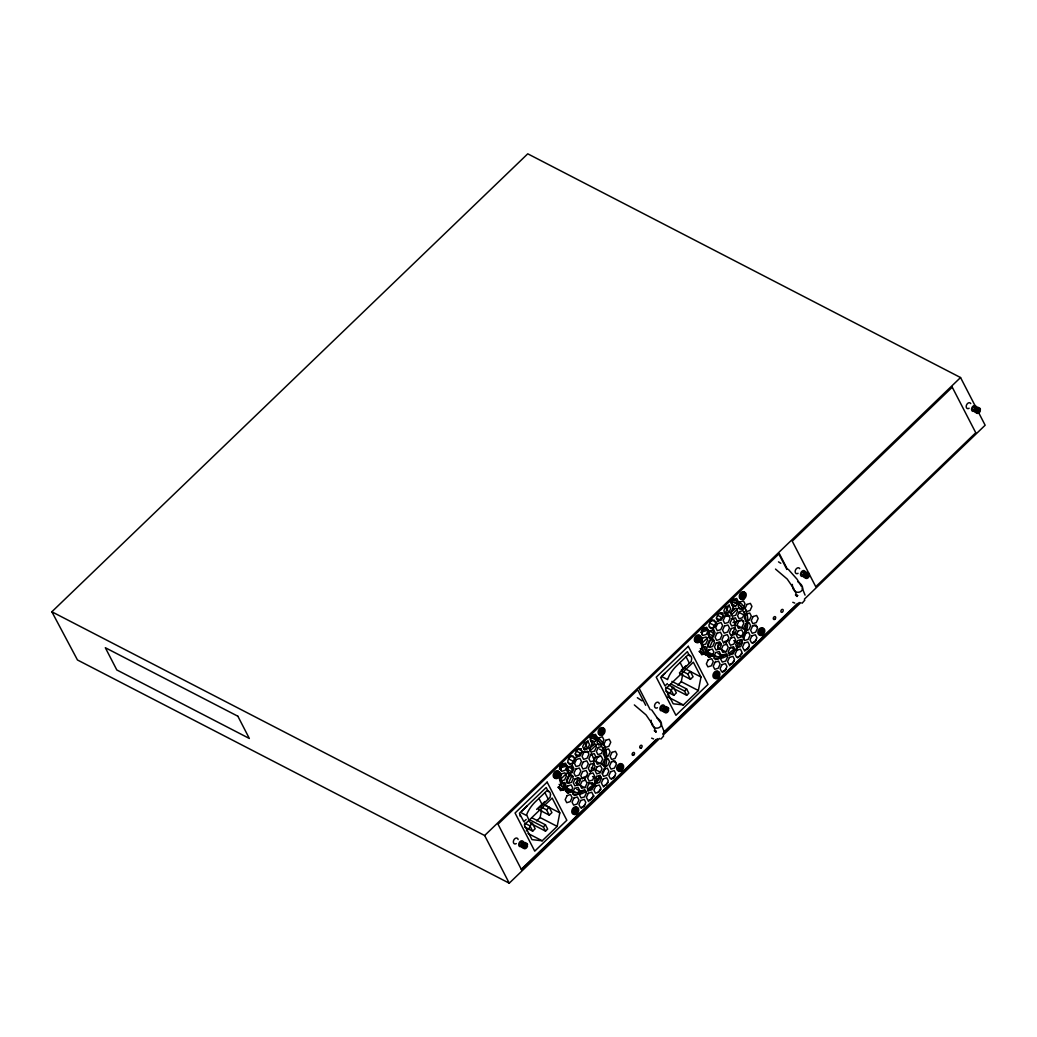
<?xml version="1.0" encoding="UTF-8"?>
<svg xmlns="http://www.w3.org/2000/svg" width="1037" height="1037" viewBox="0 0 1037 1037"><rect width="100%" height="100%" fill="white"/><g stroke="black" fill="none" stroke-linecap="round" stroke-linejoin="round"><path stroke-width="1.5" d="M525.889 847.423L525.396 846.205L525.889 847.423L524.203 847.501L524.242 846.555L522.661 847.035L522.726 845.648L524.839 845.453L524.346 844.222L524.307 845.168M524.735 847.773L524.242 846.555M522.726 845.648L523.257 845.92A2.917 2.022 -62.7 0 1 525.5 843.301A2.917 2.022 -62.7 0 1 527.574 844.624L525.992 845.103L525.5 843.885L524.346 844.222M525.992 845.103L525.5 843.885M550.504 794.77L550.09 797.349L538.229 808.769M576.935 784.84L577.181 778.917M667.063 711.576L666.571 710.358L667.063 711.576L665.365 711.654L665.417 710.708L663.836 711.188L663.887 709.801L666 709.606L665.508 708.388L666 709.606M665.91 711.926L665.417 710.708M664.419 710.073A2.917 2.022 -62.7 0 1 666.661 707.454A2.917 2.022 -62.7 0 1 668.748 708.777L667.167 709.256L666.661 708.038L665.508 708.388M667.167 709.256L666.661 708.038M718.097 648.993L718.343 643.07M807.706 577.168L807.214 575.95L807.706 577.168L806.008 577.233L806.047 576.3L804.466 576.766L804.531 575.392L806.643 575.185L806.151 573.967M806.54 577.518L806.047 576.3M807.797 574.835L807.304 573.617L807.797 574.835L809.378 574.368A2.917 2.022 -62.7 0 0 807.304 573.033A2.917 2.022 -62.7 0 0 805.062 575.665L804.531 575.392M976.102 410.6A2.917 2.022 -62.7 0 1 978.345 407.982A2.917 2.022 -62.7 0 1 980.419 409.304L978.837 409.784L978.345 408.565L977.191 408.915L977.684 410.133L975.571 410.328L975.506 411.715L977.087 411.235L977.048 412.182L978.747 412.104L978.241 410.885L978.747 412.104M977.58 412.454L977.087 411.235M978.837 409.784L978.345 408.565M651.158 720.248C651.392 735 670.032 726.12 656.615 717.552M792.333 584.401C792.566 599.153 811.193 590.273 797.777 581.705M655.786 732.303L653.777 726.522M525.396 846.205L526.977 845.725L527.042 844.351L525.461 844.818M559.449 769.363L559.902 766.317M560.784 770.517L561.626 764.813M570.428 773.498L567.926 772.202L566.941 769.324L571.957 771.917L572.255 765.008M593.89 763.038L590.39 772.267M605.232 758.488L604.169 765.617L596.145 761.456M666.571 710.358L668.152 709.878L668.204 708.504L666.622 708.971M701.945 634.67L702.788 628.966M712.847 638.299L709.088 636.355L708.102 633.477L713.132 636.07L713.43 629.161M735.064 627.191L731.565 636.42M742.842 636.874L745.344 629.77L746.394 622.641M807.214 575.95L808.795 575.47L808.847 574.083L807.266 574.563M978.241 410.885L979.822 410.406L979.887 409.032L978.306 409.498M536.66 820.889L540.108 817.558L541.573 810.053M557.18 826.385L559.811 812.878L552.164 798.049L524.346 824.804L532.007 839.633L542.208 840.787L557.18 826.385L540.108 817.558M677.822 685.042L681.283 681.711L682.735 674.206M698.355 690.538L700.986 677.031L693.325 662.202L665.521 688.957L673.182 703.786L683.383 704.953L698.355 690.538L681.283 681.711M557.349 777.206L556.338 776.687L556.662 775.404L557.66 775.922L557.349 777.206L555.884 777.193L556.195 775.896L555.197 775.378M556.195 775.896L555.197 775.883L556.986 772.708L555.975 772.189L558.45 772.734L558.126 774.017L559.137 774.03L558.671 775.935L557.66 775.922M558.126 774.017L557.128 773.498L557.439 772.215M558.671 775.935L557.66 775.417L558.126 773.511L557.128 773.498M574.783 811.919L572.787 811.388L574.783 811.919L574.472 813.215L575.937 813.228L576.261 811.945L575.25 811.414L574.939 812.71L575.937 813.228M574.939 812.71L573.461 812.697L575.574 808.73L574.563 808.212M576.261 811.945L577.259 811.945L577.726 810.053L575.716 809.521L576.041 808.238L577.039 808.756L576.261 811.427L575.25 811.414M600.799 733.976L599.788 733.457L600.112 732.161L601.11 732.679L600.799 733.976L602.264 733.989L602.588 732.692L601.577 732.174L601.253 733.47L602.264 733.989M601.11 732.679L600.112 732.666L601.901 729.491L600.89 728.972L603.365 729.504L603.041 730.8L604.053 730.813L603.586 732.705L602.588 732.692M603.041 730.8L602.043 730.281L602.367 728.985M603.586 732.705L602.575 732.187L603.041 730.294L602.043 730.281M620.165 768.197L621.176 768.21L621.954 765.526L620.956 765.008L619.491 764.995L620.489 765.513L620.178 766.81L618.169 766.278L619.167 766.797L619.387 769.985L620.852 770.011L621.176 768.715L620.165 768.197L619.854 769.493L620.852 770.011M621.176 768.715L622.174 768.728L622.641 766.836L620.632 766.304L620.956 765.008M698.51 641.372L697.512 640.84L697.823 639.557L698.834 640.075L698.51 641.372L697.045 641.346L697.37 640.049L696.358 639.531M697.37 640.049L696.358 640.036L698.147 636.861L697.149 636.342L698.614 636.368L699.612 636.887L698.834 639.57L697.823 639.557M698.834 640.075L699.832 640.088L700.299 638.196L698.29 637.664L698.614 636.368M717.111 677.381L716.1 676.863L716.424 675.58L717.423 676.098L717.111 677.381L715.634 677.368L715.958 676.072L714.947 675.554M715.958 676.072L714.947 676.059L716.736 672.883L715.737 672.365M717.889 674.193L716.891 673.674L717.202 672.391L718.213 672.909L717.889 674.193L718.887 674.206L718.421 676.111L717.423 676.098M718.421 676.111L717.423 675.58L717.889 673.687L716.891 673.674M741.274 596.314L742.285 596.832L741.961 598.129L743.425 598.142L743.749 596.845L742.751 596.327L742.427 597.623L743.425 598.142M742.285 596.832L741.274 596.819L741.74 594.927L744.54 593.657L743.749 596.34L742.751 596.327M743.749 596.845L744.747 596.858L745.214 594.966L743.205 594.434L743.529 593.138L744.54 593.657M760.549 634.151L759.551 633.62L759.875 632.337L760.873 632.855L760.549 634.151L762.026 634.164L762.338 632.868L761.339 632.35L761.015 633.646L762.026 634.164M762.338 632.868L763.349 632.881L763.815 630.989L762.804 630.976L763.128 629.679L760.652 629.148L761.664 629.666L761.339 630.963L759.33 630.431L760.341 630.95L759.875 632.842L760.873 632.855M762.804 630.976L761.806 630.457L762.117 629.161M763.349 632.881L762.338 632.363L762.804 630.47L761.806 630.457M524.631 826.995L532.668 831.143L535.17 828.732L532.448 823.43L529.764 822.043L526.653 814.771A35.284 22.866 -27.3 0 1 528.196 811.284L528.831 810.13A36.126 23.41 -27.3 0 1 534.872 802.262L546.732 790.842L548.651 791.179A6.066 4.2 -62.7 0 1 550.504 794.77M572.67 763.828L574.77 759.265M602.99 773.239C609.678 760.186 608.2 739.977 592.14 734.961M713.845 627.981L715.945 623.418M562.832 789.961L557.841 787.29M563.713 788.029L569.793 774.808M567.07 786.137L565.722 789.066C571.244 792.838 578.711 793.888 584.674 790.544M568.432 783.194L571.802 775.845M583.961 749.388L588.005 740.574M705.562 650.717L710.954 638.961M708.245 650.29L706.897 653.219C712.886 657.458 721.013 657.899 727.287 654.036M709.593 647.347L712.963 639.998M729.167 604.727L725.122 613.541L730.139 616.134L724.63 616.03M655.721 732.161L656.071 731.409M663.641 735.998L660.88 739.148M804.816 600.151L802.042 603.301M569.754 756.673L568.483 758.864L573.513 761.456M587.577 789.222L593.073 784.931L600.151 775.352M600.954 776.765L593.786 786.318L587.901 790.907M710.915 620.826L709.658 623.017L714.674 625.609M736.166 646.842L741.325 639.505M576.209 757.23L582.016 752.538M717.371 621.383L723.178 616.691M659.713 738.396L509.245 883.187L77.464 659.973L51.85 611.778L527.755 153.813L960.547 377.546L976.465 408.397M51.85 611.778L484.642 835.511L960.547 377.546M584.907 749.894L587.227 747.664L585.062 743.464M726.069 614.047L728.402 611.817L726.224 607.617M521.611 811.284L527.263 805.84M665.041 673.259L661.645 676.526L667.595 679.598L667.828 678.924A35.284 22.866 -27.3 0 1 669.358 675.437L669.993 674.283A36.126 23.41 -27.3 0 1 676.033 666.415L687.894 655.008L689.825 655.332A6.066 4.2 -62.7 0 1 691.666 658.923L691.251 661.502L679.391 672.922M589.146 748.805L594.668 743.49M730.307 612.958L734.74 608.706M560.174 779.643L567.926 772.202M590.053 750.905L597.792 743.464L601.551 745.409M701.349 643.796L707.986 637.418M731.215 615.058L738.953 607.617L742.725 609.562M526.161 819.476L523.841 821.719L519.459 813.241L546.201 787.511L548.392 791.749M536.622 809.417L544.762 801.588M667.335 683.642L665.002 685.872L660.634 677.394L687.362 651.664L689.553 655.902M681.283 670.213L685.937 665.741M524.579 823.08L529.933 825.841L532.448 823.43M541.21 807.071L546.564 809.832L549.182 807.317L551.917 812.619L549.299 815.134L538.592 809.599M665.741 687.233L671.095 689.994L673.609 687.583L676.344 692.885L673.83 695.296L665.806 691.148M682.372 671.224L687.738 673.998L690.344 671.47L693.079 676.772L690.461 679.287L679.753 673.752M526.29 830.857L529.751 827.539M667.452 695.01L670.913 691.692M529.946 819.956L543.336 826.878L545.475 824.83L547.653 829.069L545.514 831.117L530.788 823.508M671.108 684.109L684.498 691.031L686.637 688.983L688.827 693.222L686.688 695.27L671.963 687.661M581.368 808.264L584.855 804.906M588.342 801.549L594.162 795.949M597.649 792.592L601.136 789.248M603.456 787.005L608.11 782.533M611.597 779.176L615.084 775.819M722.543 672.417L726.03 669.059M729.517 665.702L734.157 661.23M737.657 657.873L742.298 653.401M744.631 651.158L749.271 646.686M752.758 643.329L756.245 639.972M521.274 869.291L656.304 739.355M663.615 732.316L797.479 603.508M657.717 738.72L521.533 869.784L498.019 824.221L637.703 689.812L645.701 705.303M662.695 733.937L799.294 602.484M663.213 735.026L800.849 602.575M804.349 599.205L985.15 425.222L978.63 412.609M717.798 646.284L721.091 643.718M728.246 639.946L723.502 642.707L721.946 639.777L723.839 635.694L727.3 634.631L728.855 637.651L726.963 641.734L723.502 642.797M728.752 653.375L734.248 649.084L730.476 647.14M729.076 655.06C743.503 645.468 752.434 625.48 745.37 608.862M579.929 779.565L575.535 782.987L584.907 787.835M587.072 775.793L582.327 778.554L576.818 778.45M723.385 615.382L719.95 613.282M727.831 655.63L722.854 657.899L716.71 658.793L713.884 658.236M582.211 751.229L578.789 749.129M586.657 791.477L581.679 793.746L575.535 794.64L572.709 794.083M726.665 644.275L723.217 645.338L721.324 649.421L722.88 652.454L726.341 651.392L728.233 647.308L725.032 641.229M585.503 780.122L582.055 781.185L580.163 785.268L581.718 788.289L585.166 787.239L587.059 783.142L583.87 777.076M977.722 409.187L978.876 408.837M975.506 411.715L977.619 411.508M978.785 411.158L979.822 410.406M978.202 411.832L977.048 412.182A2.917 2.022 -62.7 0 1 974.482 411.365A2.917 2.022 -62.7 0 1 975.791 407.684A2.917 2.022 -62.7 0 1 978.617 407.904M806.682 574.239L807.836 573.902M805.062 575.665L806.643 575.185M804.466 576.766L806.592 576.572M807.745 576.222L808.795 575.47M806.008 577.233L807.162 576.883M701.686 630.366L705.873 629.096M700.895 632.246L707.869 630.133L708.025 632.363M733.003 622.563L741.377 620.035L743.892 621.344M666.039 708.66L667.206 708.31M663.836 711.188L665.948 710.98M667.102 710.63L668.152 709.878M665.365 711.654L666.532 711.304M560.511 766.2L564.698 764.943M561.121 767.665L566.708 765.98L566.863 768.21M593.229 757.995L600.203 755.882M524.878 844.507L526.031 844.157M523.257 845.92L524.839 845.453M522.661 847.035L524.774 846.827M525.94 846.477L526.977 845.725M524.203 847.501L525.357 847.151M796.753 595.782L797.647 595.536L796.559 595.497M719.613 613.437L722.491 613.023M578.452 749.284L581.316 748.87M583.468 751.877L588.977 751.981M743.205 594.434L744.216 594.447M761.664 629.666L763.128 629.679M760.341 630.95L761.339 630.963M761.339 632.35L762.338 632.363M759.551 633.62L761.015 633.646M698.147 636.861L699.612 636.887M698.29 637.664L700.299 638.196M697.512 640.84L696.047 640.827L697.045 641.346M716.736 672.883L718.213 672.909M716.424 675.58L717.423 675.58M716.1 676.863L714.636 676.85L715.634 677.368M601.901 729.491L603.365 729.504M601.577 732.174L602.575 732.187M599.788 733.457L601.253 733.47M620.489 765.513L621.954 765.526M620.632 766.304L622.641 766.836M619.167 766.797L620.178 766.81M619.854 769.493L618.389 769.467L619.387 769.985M556.986 772.708L558.45 772.734M556.662 775.404L557.66 775.417M556.338 776.687L554.873 776.674L555.884 777.193M575.574 808.73L577.039 808.756M575.716 809.521L577.726 810.053M655.397 731.344L656.317 731.383L654.243 730.735M731.422 599.943L737.074 601.058L741.831 604.104L744.488 607.669M730.942 601.875L736.218 602.912L740.664 605.751L743.153 609.095M717.993 642.603L720.624 643.121M700.429 651.729L703.242 652.286M590.26 735.79L595.899 736.905M589.781 737.722L595.044 738.759L599.49 741.598L601.978 744.942M795.418 594.888L797.051 596.392L797.596 595.549L796.157 595.212L796.96 596.456L794.938 590.675M792.799 602.303L794.757 603.08M651.625 738.15L653.595 738.927M733.133 632.168L735.803 633.231L733.302 631.935M732.459 632.129L741.585 636.225M591.284 767.976L600.41 772.059M741.74 594.421L742.751 594.94M743.749 596.34L744.747 596.858M733.302 599.114L737.074 601.058M733.963 602.29L740.664 605.751M730.268 601.758L731.928 603.975L735.687 605.932M739.238 612.504L744.592 615.278M754.119 625.117L756.971 626.594M762.804 630.47L763.815 630.989M723.761 613.113L726.626 614.591M717.319 615.174L721.622 617.404M737.307 625.609L745.344 629.77M716.463 618.208L718.978 619.504M711.551 619.724L716.567 622.317M709.127 626.944L711.991 628.422M733.69 640.685L739.057 643.458M703.864 628.059L712.899 632.739M708.595 637.47L714.324 640.438M718.032 647.84L726.069 651.988M696.825 637.638L697.836 638.157M698.834 639.57L699.832 640.088M717.902 653.427L722.932 656.032M709.152 652.701L717.189 656.862M700.247 648.566L702.762 649.875L705.419 653.44M699.612 651.171L709.878 656.914M699.016 651.443L706.041 655.086M707.299 655.734L709.801 657.03M717.889 673.687L718.887 674.206M715.413 673.661L716.424 674.18M684.99 668.709L700.986 677.031M671.911 681.361L686.637 688.983M668.256 684.809L673.609 687.583M667.724 696.851L683.383 704.953M600.579 730.268L601.577 730.787M592.62 735.79L596.638 737.864M592.801 738.137L599.49 741.598M594.525 741.766L590.753 739.822L592.71 745.577M599.412 749.038L604.765 751.812L605.141 757.153M612.945 760.964L615.809 762.441M621.176 768.21L622.174 768.728M618.7 768.184L619.711 768.702M576.157 751.021L580.461 753.251M575.302 754.055L577.803 755.351M570.376 755.571L575.405 758.164M592.127 767.782L594.642 769.078M567.952 762.791L570.817 764.269M592.529 776.532L597.882 779.306M562.689 763.906L571.724 768.586M588.057 782.339L593.073 784.931M567.42 773.317L573.163 776.285M558.126 773.511L559.137 774.03M555.663 773.485L556.662 774.004M576.741 789.274L581.757 791.866M567.991 788.548L576.015 792.709M559.086 784.413L561.587 785.709L564.258 789.287M558.45 787.018L563.804 789.792M566.124 791.581L568.639 792.877M574.252 809.508L575.25 810.027M576.261 811.427L577.259 811.945M543.829 804.556L549.182 807.317M545.592 805.529L559.811 812.878M532.085 817.908L545.475 824.83M521.676 812.982L526.433 815.445M527.989 833.437L542.208 840.787M778.502 561.86L780.809 563.285M775.507 569.08L787.213 579.048L794.186 589.21M637.34 697.707L642.046 700.856M634.333 704.927L646.038 714.895L653.012 725.057M711.913 655.825C704.875 652.701 701.621 644.781 701.829 637.431M570.752 791.672C563.7 788.548 560.46 780.628 560.654 773.278M565.139 790.479L568.704 792.761M788.289 569.326L797.038 579.203L801.432 586.449M651.638 709.814L660.258 722.296M732.368 617.559L734.027 619.789L735.233 625.998M591.194 753.406L593.838 758.514L594.071 761.845M802.184 587.901L805.049 595.121M661.01 723.748L663.887 730.968M787.368 569.222L779.28 553.564L639.181 688.374L650.212 709.736M778.865 553.965L786.863 569.456M686.053 656.771L689.411 663.278M687.738 673.998L690.461 679.287M680.091 662.513L683.448 669.021M684.498 691.031L686.688 695.27M671.095 689.994L673.83 695.296M544.892 792.618L548.249 799.125M546.564 809.832L549.299 815.134M538.916 798.36L542.273 804.868M543.336 826.878L545.514 831.117M529.933 825.841L532.668 831.143M484.642 835.511L509.245 883.187M744.462 611.649L746.303 621.306M731.928 603.975L733.885 609.73M702.762 649.875L700.468 640.853M603.301 747.496L604.765 751.812M559.5 779.552L561.587 785.709M702.853 627.541L703.008 629.77M561.691 763.388L561.924 766.719M969.115 408.254A3.137 2.165 -62.7 0 1 966.315 407.334A3.137 2.165 -62.7 0 1 967.702 403.38A3.137 2.165 -62.7 0 1 970.749 403.613M975.052 410.548A3.137 2.165 -62.7 0 1 971.656 410.095A3.137 2.165 -62.7 0 1 973.652 405.739A3.137 2.165 -62.7 0 1 976.348 407.71M974.197 409.667A1.504 1.037 -62.7 0 1 972.81 409.019A1.504 1.037 -62.7 0 1 973.912 407.1A1.504 1.037 -62.7 0 1 975.104 408.085M975.856 409.096A1.504 1.037 -62.7 0 1 976.387 408.578M980.367 410.691A2.917 2.022 -62.7 0 1 978.111 413.309A2.917 2.022 -62.7 0 1 976.037 411.987M798.075 573.305A3.137 2.165 -62.7 0 1 795.275 572.385A3.137 2.165 -62.7 0 1 796.662 568.445A3.137 2.165 -62.7 0 1 799.708 568.665M804.012 575.613A3.137 2.165 -62.7 0 1 800.616 575.159A3.137 2.165 -62.7 0 1 802.625 570.804A3.137 2.165 -62.7 0 1 805.321 572.774M803.156 574.731A1.504 1.037 -62.7 0 1 801.795 574.187A1.504 1.037 -62.7 0 1 802.677 572.255A1.504 1.037 -62.7 0 1 804.038 572.8M805.062 573.863A1.504 1.037 -62.7 0 1 805.347 573.642M806.06 577.285A2.917 2.022 -62.7 0 1 803.364 576.002A2.917 2.022 -62.7 0 1 805.503 572.281A2.917 2.022 -62.7 0 1 807.823 574.2M809.327 575.742A2.917 2.022 -62.7 0 1 807.084 578.374A2.917 2.022 -62.7 0 1 805.01 577.052M516.27 843.574A3.137 2.165 -62.7 0 1 513.406 842.433A3.137 2.165 -62.7 0 1 515.259 838.414A3.137 2.165 -62.7 0 1 518.111 839.555M522.207 845.868A3.137 2.165 -62.7 0 1 518.759 845.194A3.137 2.165 -62.7 0 1 521.235 840.89A3.137 2.165 -62.7 0 1 523.4 843.794M521.637 844.766A1.504 1.037 -62.7 0 1 519.978 844.442A1.504 1.037 -62.7 0 1 521.17 842.381A1.504 1.037 -62.7 0 1 522.207 843.768M522.817 844.753A1.504 1.037 -62.7 0 1 523.257 844.118M523.672 847.799A2.917 2.022 -62.7 0 1 521.546 846.036A2.917 2.022 -62.7 0 1 523.504 842.627A2.917 2.022 -62.7 0 1 525.966 843.794M527.522 846.011A2.917 2.022 -62.7 0 1 525.266 848.629A2.917 2.022 -62.7 0 1 523.192 847.307M520.302 816.482A6.066 4.2 -62.7 0 1 520.068 814.952M600.942 734.766A3.876 2.683 -62.7 0 1 598.569 730.242A3.876 2.683 -62.7 0 1 603.715 728.661M602.445 733.833A3.876 2.683 -62.7 0 1 601.719 734.403M555.262 778.1A3.876 2.683 -62.7 0 1 553.888 773.006A3.876 2.683 -62.7 0 1 558.8 771.878M619.53 770.789A3.876 2.683 -62.7 0 1 617.158 766.265A3.876 2.683 -62.7 0 1 622.317 764.671M621.033 769.856A3.876 2.683 -62.7 0 1 620.307 770.426M575.392 813.656A3.876 2.683 -62.7 0 1 571.841 812.269A3.876 2.683 -62.7 0 1 574.109 807.279A3.876 2.683 -62.7 0 1 577.661 808.666M783.078 611.273A1.568 1.089 -62.7 0 1 781.185 612.141A1.568 1.089 -62.7 0 1 781.522 609.808A1.568 1.089 -62.7 0 1 783.246 610.158M657.432 707.727A3.137 2.165 -62.7 0 1 654.58 706.586A3.137 2.165 -62.7 0 1 656.421 702.567A3.137 2.165 -62.7 0 1 659.273 703.708M663.369 710.021A3.137 2.165 -62.7 0 1 659.921 709.347A3.137 2.165 -62.7 0 1 662.397 705.043A3.137 2.165 -62.7 0 1 664.561 707.947M662.799 708.919A1.504 1.037 -62.7 0 1 661.152 708.595A1.504 1.037 -62.7 0 1 662.332 706.534A1.504 1.037 -62.7 0 1 663.369 707.934M663.978 708.906A1.504 1.037 -62.7 0 1 664.173 708.569M664.834 711.952A2.917 2.022 -62.7 0 1 662.708 710.189A2.917 2.022 -62.7 0 1 664.678 706.78A2.917 2.022 -62.7 0 1 667.141 707.947M668.684 710.164A2.917 2.022 -62.7 0 1 666.441 712.782A2.917 2.022 -62.7 0 1 664.367 711.46M742.103 598.919A3.876 2.683 -62.7 0 1 739.731 594.395A3.876 2.683 -62.7 0 1 744.89 592.814M745.149 593.579A3.876 2.683 -62.7 0 1 745.084 595.407M697.188 642.136A3.876 2.683 -62.7 0 1 694.816 637.612A3.876 2.683 -62.7 0 1 699.975 636.031M760.704 634.942A3.876 2.683 -62.7 0 1 758.332 630.418A3.876 2.683 -62.7 0 1 763.478 628.837M763.738 629.589A3.876 2.683 -62.7 0 1 763.815 630.483M762.208 634.009A3.876 2.683 -62.7 0 1 761.469 634.579M717.293 677.226A3.876 2.683 -62.7 0 1 713.171 676.941A3.876 2.683 -62.7 0 1 715.024 671.6A3.876 2.683 -62.7 0 1 718.822 672.819M718.421 675.593A3.876 2.683 -62.7 0 1 717.928 676.474M562.08 764.217L560.187 768.3L561.756 771.321L565.204 770.258L567.096 766.174L565.541 763.154L562.08 764.217M561.458 773.861L559.565 777.944L561.134 780.965L564.582 779.902L566.474 775.819L564.919 772.798L561.458 773.861M569.572 757.01L567.68 761.093L569.235 764.113L572.696 763.051L574.589 758.967L573.02 755.947L569.572 757.01M560.836 783.505L558.943 787.589L560.498 790.609L563.959 789.546L565.852 785.463L564.297 782.442L560.836 783.505M568.95 766.654L567.058 770.737L568.613 773.771L572.074 772.708L573.967 768.624L572.398 765.591L568.95 766.654M577.065 749.803L575.159 753.886L576.728 756.919L580.176 755.856L582.068 751.773L580.513 748.753L577.065 749.803M568.328 776.298L566.435 780.394L567.991 783.415L571.439 782.352L573.344 778.268L571.776 775.248L568.328 776.298M576.429 759.46L574.537 763.543L576.105 766.563L579.553 765.5L581.446 761.417L579.89 758.397L576.429 759.46M584.544 742.609L582.651 746.692L584.207 749.712L587.668 748.649L589.56 744.566L587.992 741.546L584.544 742.609M567.706 785.955L565.813 790.038L567.369 793.059L570.817 791.996L572.709 787.913L571.154 784.892L567.706 785.955M575.807 769.104L573.915 773.187L575.483 776.207L578.931 775.145L580.824 771.061L579.268 768.041L575.807 769.104M583.922 752.253L582.029 756.336L583.585 759.356L587.046 758.293L588.938 754.21L587.37 751.19L583.922 752.253M592.036 735.402L590.131 739.485L591.699 742.505L595.147 741.442L597.04 737.359L595.484 734.339L592.036 735.402M567.083 795.599L565.178 799.683L566.746 802.703L570.194 801.64L572.087 797.557L570.531 794.536L567.083 795.599M575.185 778.748L573.292 782.831L574.848 785.852L578.309 784.789L580.202 780.705L578.646 777.685L575.185 778.748M583.3 761.897L581.407 765.98L582.963 769L586.411 767.937L588.316 763.854L586.748 760.834L583.3 761.897M591.401 745.046L589.509 749.129L591.077 752.149L594.525 751.086L596.418 747.003L594.862 743.983L591.401 745.046M574.563 788.392L572.67 792.475L574.226 795.496L577.687 794.433L579.579 790.35L578.024 787.329L574.563 788.392M582.677 771.541L580.785 775.624L582.34 778.644L585.788 777.581L587.681 773.498L586.125 770.478L582.677 771.541M590.779 754.69L588.886 758.773L590.455 761.793L593.903 760.73L595.795 756.647L594.24 753.627L590.779 754.69M598.893 737.838L597.001 741.922L598.556 744.955L602.017 743.892L603.91 739.809L602.341 736.776L598.893 737.838M573.941 798.036L572.048 802.119L573.604 805.14L577.065 804.077L578.957 799.994L577.389 796.973L573.941 798.036M590.157 764.334L588.264 768.417L589.82 771.45L593.281 770.387L595.173 766.304L593.618 763.271L590.157 764.334M598.271 747.483L596.379 751.579L597.934 754.599L601.395 753.536L603.288 749.453L601.719 746.433L598.271 747.483M581.433 790.829L579.527 794.912L581.096 797.946L584.544 796.883L586.436 792.799L584.881 789.766L581.433 790.829M589.534 773.991L587.642 778.074L589.197 781.094L592.658 780.031L594.551 775.948L592.995 772.928L589.534 773.991M597.649 757.14L595.756 761.223L597.312 764.243L600.76 763.18L602.666 759.097L601.097 756.077L597.649 757.14M605.751 740.288L603.858 744.372L605.427 747.392L608.875 746.329L610.767 742.246L609.212 739.225L605.751 740.288M580.798 800.486L578.905 804.569L580.474 807.59L583.922 806.527L585.814 802.444L584.259 799.423L580.798 800.486M588.912 783.635L587.02 787.718L588.575 790.738L592.036 789.675L593.929 785.592L592.36 782.572L588.912 783.635M597.027 766.784L595.134 770.867L596.69 773.887L600.138 772.824L602.03 768.741L600.475 765.721L597.027 766.784M605.128 749.932L603.236 754.016L604.804 757.036L608.252 755.973L610.145 751.89L608.589 748.87L605.128 749.932M588.29 793.279L586.398 797.362L587.953 800.383L591.414 799.32L593.307 795.236L591.738 792.216L588.29 793.279M596.405 776.428L594.499 780.511L596.068 783.531L599.516 782.468L601.408 778.385L599.853 775.365L596.405 776.428M604.506 759.577L602.614 763.66L604.169 766.68L607.63 765.617L609.523 761.534L607.967 758.514L604.506 759.577M595.769 786.072L593.877 790.155L595.445 793.175L598.893 792.112L600.786 788.029L599.23 785.009L595.769 786.072M603.884 769.221L601.991 773.304L603.547 776.324L607.008 775.261L608.9 771.178L607.332 768.158L603.884 769.221M611.999 752.369L610.106 756.453L611.661 759.473L615.11 758.423L617.002 754.327L615.447 751.307L611.999 752.369M603.262 778.865L601.369 782.948L602.925 785.968L606.386 784.918L608.278 780.822L606.71 777.802L603.262 778.865M611.376 762.014L609.484 766.097L611.039 769.13L614.487 768.067L616.38 763.984L614.824 760.951L611.376 762.014M610.741 771.671L608.849 775.754L610.417 778.774L613.865 777.711L615.758 773.628L614.202 770.608L610.741 771.671M703.255 628.37L701.362 632.453L702.917 635.474L706.378 634.411L708.271 630.327L706.703 627.307L703.255 628.37M702.632 638.014L700.74 642.097L702.295 645.118L705.743 644.055L707.649 639.972L706.08 636.951L702.632 638.014M710.734 621.163L708.841 625.246L710.41 628.266L713.858 627.216L715.75 623.12L714.195 620.1L710.734 621.163M702.01 647.658L700.118 651.742L701.673 654.762L705.121 653.712L707.014 649.629L705.458 646.595L702.01 647.658M710.112 630.807L708.219 634.89L709.788 637.924L713.236 636.861L715.128 632.777L713.573 629.757L710.112 630.807M718.226 613.969L716.334 618.052L717.889 621.072L721.35 620.009L723.243 615.926L721.674 612.906L718.226 613.969M709.489 640.464L707.597 644.547L709.152 647.568L712.613 646.505L714.506 642.422L712.95 639.401L709.489 640.464M717.604 623.613L715.711 627.696L717.267 630.716L720.728 629.653L722.62 625.57L721.052 622.55L717.604 623.613M725.706 606.762L723.813 610.845L725.381 613.865L728.83 612.802L730.722 608.719L729.167 605.699L725.706 606.762M708.867 650.108L706.975 654.191L708.53 657.212L711.991 656.149L713.884 652.066L712.328 649.045L708.867 650.108M716.982 633.257L715.089 637.34L716.645 640.36L720.093 639.298L721.998 635.214L720.43 632.194L716.982 633.257M725.083 616.406L723.191 620.489L724.759 623.509L728.207 622.446L730.1 618.363L728.544 615.343L725.083 616.406M733.198 599.555L731.305 603.638L732.861 606.658L736.322 605.595L738.214 601.512L736.646 598.492L733.198 599.555M708.245 659.752L706.353 663.836L707.908 666.856L711.369 665.793L713.262 661.71L711.693 658.689L708.245 659.752M716.36 642.901L714.467 646.984L716.023 650.005L719.471 648.942L721.363 644.858L719.808 641.838L716.36 642.901M724.461 626.05L722.569 630.133L724.137 633.153L727.585 632.09L729.478 628.007L727.922 624.987L724.461 626.05M732.576 609.199L730.683 613.282L732.239 616.302L735.7 615.239L737.592 611.156L736.024 608.136L732.576 609.199M715.737 652.545L713.832 656.628L715.4 659.649L718.848 658.586L720.741 654.503L719.185 651.482L715.737 652.545M731.953 618.843L730.061 622.926L731.616 625.946L735.064 624.896L736.97 620.813L735.402 617.78L731.953 618.843M740.055 601.991L738.163 606.075L739.731 609.108L743.179 608.045L745.072 603.962L743.516 600.929L740.055 601.991M715.102 662.189L713.21 666.272L714.778 669.293L718.226 668.23L720.119 664.147L718.563 661.126L715.102 662.189M731.331 628.487L729.439 632.57L730.994 635.603L734.442 634.54L736.335 630.457L734.779 627.437L731.331 628.487M739.433 611.649L737.54 615.732L739.109 618.752L742.557 617.689L744.449 613.606L742.894 610.586L739.433 611.649M722.595 654.982L720.702 659.078L722.258 662.099L725.719 661.036L727.611 656.952L726.043 653.932L722.595 654.982M730.709 638.144L728.817 642.227L730.372 645.247L733.82 644.184L735.713 640.101L734.157 637.081L730.709 638.144M738.811 621.293L736.918 625.376L738.474 628.396L741.935 627.333L743.827 623.25L742.272 620.23L738.811 621.293M746.925 604.441L745.033 608.525L746.588 611.545L750.049 610.482L751.942 606.399L750.373 603.378L746.925 604.441M721.972 664.639L720.08 668.722L721.635 671.743L725.096 670.68L726.989 666.597L725.42 663.576L721.972 664.639M730.074 647.788L728.181 651.871L729.75 654.891L733.198 653.828L735.09 649.745L733.535 646.725L730.074 647.788M738.188 630.937L736.296 635.02L737.851 638.04L741.312 636.977L743.205 632.894L741.649 629.874L738.188 630.937M746.303 614.085L744.41 618.169L745.966 621.189L749.414 620.126L751.319 616.043L749.751 613.023L746.303 614.085M729.452 657.432L727.559 661.515L729.128 664.536L732.576 663.473L734.468 659.389L732.913 656.369L729.452 657.432M737.566 640.581L735.674 644.664L737.229 647.684L740.69 646.621L742.583 642.538L741.014 639.518L737.566 640.581M745.681 623.73L743.788 627.813L745.344 630.833L748.792 629.77L750.684 625.687L749.129 622.667L745.681 623.73M736.944 650.225L735.052 654.308L736.607 657.328L740.068 656.265L741.961 652.182L740.392 649.162L736.944 650.225M745.059 633.374L743.153 637.457L744.722 640.477L748.17 639.414L750.062 635.331L748.507 632.311L745.059 633.374M753.16 616.522L751.268 620.606L752.823 623.639L756.284 622.576L758.177 618.493L756.621 615.459L753.16 616.522M744.423 643.018L742.531 647.101L744.099 650.134L747.547 649.071L749.44 644.988L747.884 641.955L744.423 643.018M752.538 626.167L750.645 630.263L752.201 633.283L755.662 632.22L757.554 628.137L755.986 625.117L752.538 626.167M751.916 635.824L750.023 639.907L751.579 642.927L755.04 641.864L756.932 637.781L755.364 634.761L751.916 635.824M952.251 387.19L792.255 541.158L815.769 586.722L975.765 432.753L952.251 387.19M547.147 782.131L515.065 813.008L534.742 851.144L566.837 820.267L547.147 782.131M688.309 646.284L656.227 677.161L675.917 715.297L707.999 684.42L688.309 646.284M237.875 716.23L105.32 647.71L116.805 669.954L249.347 738.474L237.875 716.23M633.568 755.195A1.568 1.089 -62.7 0 0 634.216 752.642A1.568 1.089 -62.7 0 0 632.181 753.886A1.568 1.089 -62.7 0 0 633.568 755.195M641.151 748.014A1.568 1.089 -62.7 0 0 641.799 745.447A1.568 1.089 -62.7 0 0 639.764 746.692A1.568 1.089 -62.7 0 0 641.151 748.014M602.717 734.922A3.876 2.683 -62.7 0 0 604.273 728.583A3.876 2.683 -62.7 0 0 599.243 731.707A3.876 2.683 -62.7 0 0 602.717 734.922M557.802 778.152A3.876 2.683 -62.7 0 0 559.358 771.813A3.876 2.683 -62.7 0 0 554.328 774.924A3.876 2.683 -62.7 0 0 557.802 778.152M621.306 770.945A3.876 2.683 -62.7 0 0 622.874 764.606A3.876 2.683 -62.7 0 0 617.832 767.73A3.876 2.683 -62.7 0 0 621.306 770.945M576.391 814.175A3.876 2.683 -62.7 0 0 577.959 807.836A3.876 2.683 -62.7 0 0 572.917 810.947A3.876 2.683 -62.7 0 0 576.391 814.175M774.743 619.348A1.568 1.089 -62.7 0 0 775.378 616.795A1.568 1.089 -62.7 0 0 773.343 618.039A1.568 1.089 -62.7 0 0 774.743 619.348M743.892 599.075A3.876 2.683 -62.7 0 0 745.447 592.736A3.876 2.683 -62.7 0 0 740.418 595.86A3.876 2.683 -62.7 0 0 743.892 599.075M698.964 642.305A3.876 2.683 -62.7 0 0 700.532 635.966A3.876 2.683 -62.7 0 0 695.49 639.077A3.876 2.683 -62.7 0 0 698.964 642.305M762.48 635.098A3.876 2.683 -62.7 0 0 764.036 628.759A3.876 2.683 -62.7 0 0 759.006 631.883A3.876 2.683 -62.7 0 0 762.48 635.098M717.565 678.328A3.876 2.683 -62.7 0 0 719.121 671.989A3.876 2.683 -62.7 0 0 714.091 675.1A3.876 2.683 -62.7 0 0 717.565 678.328"/></g></svg>
